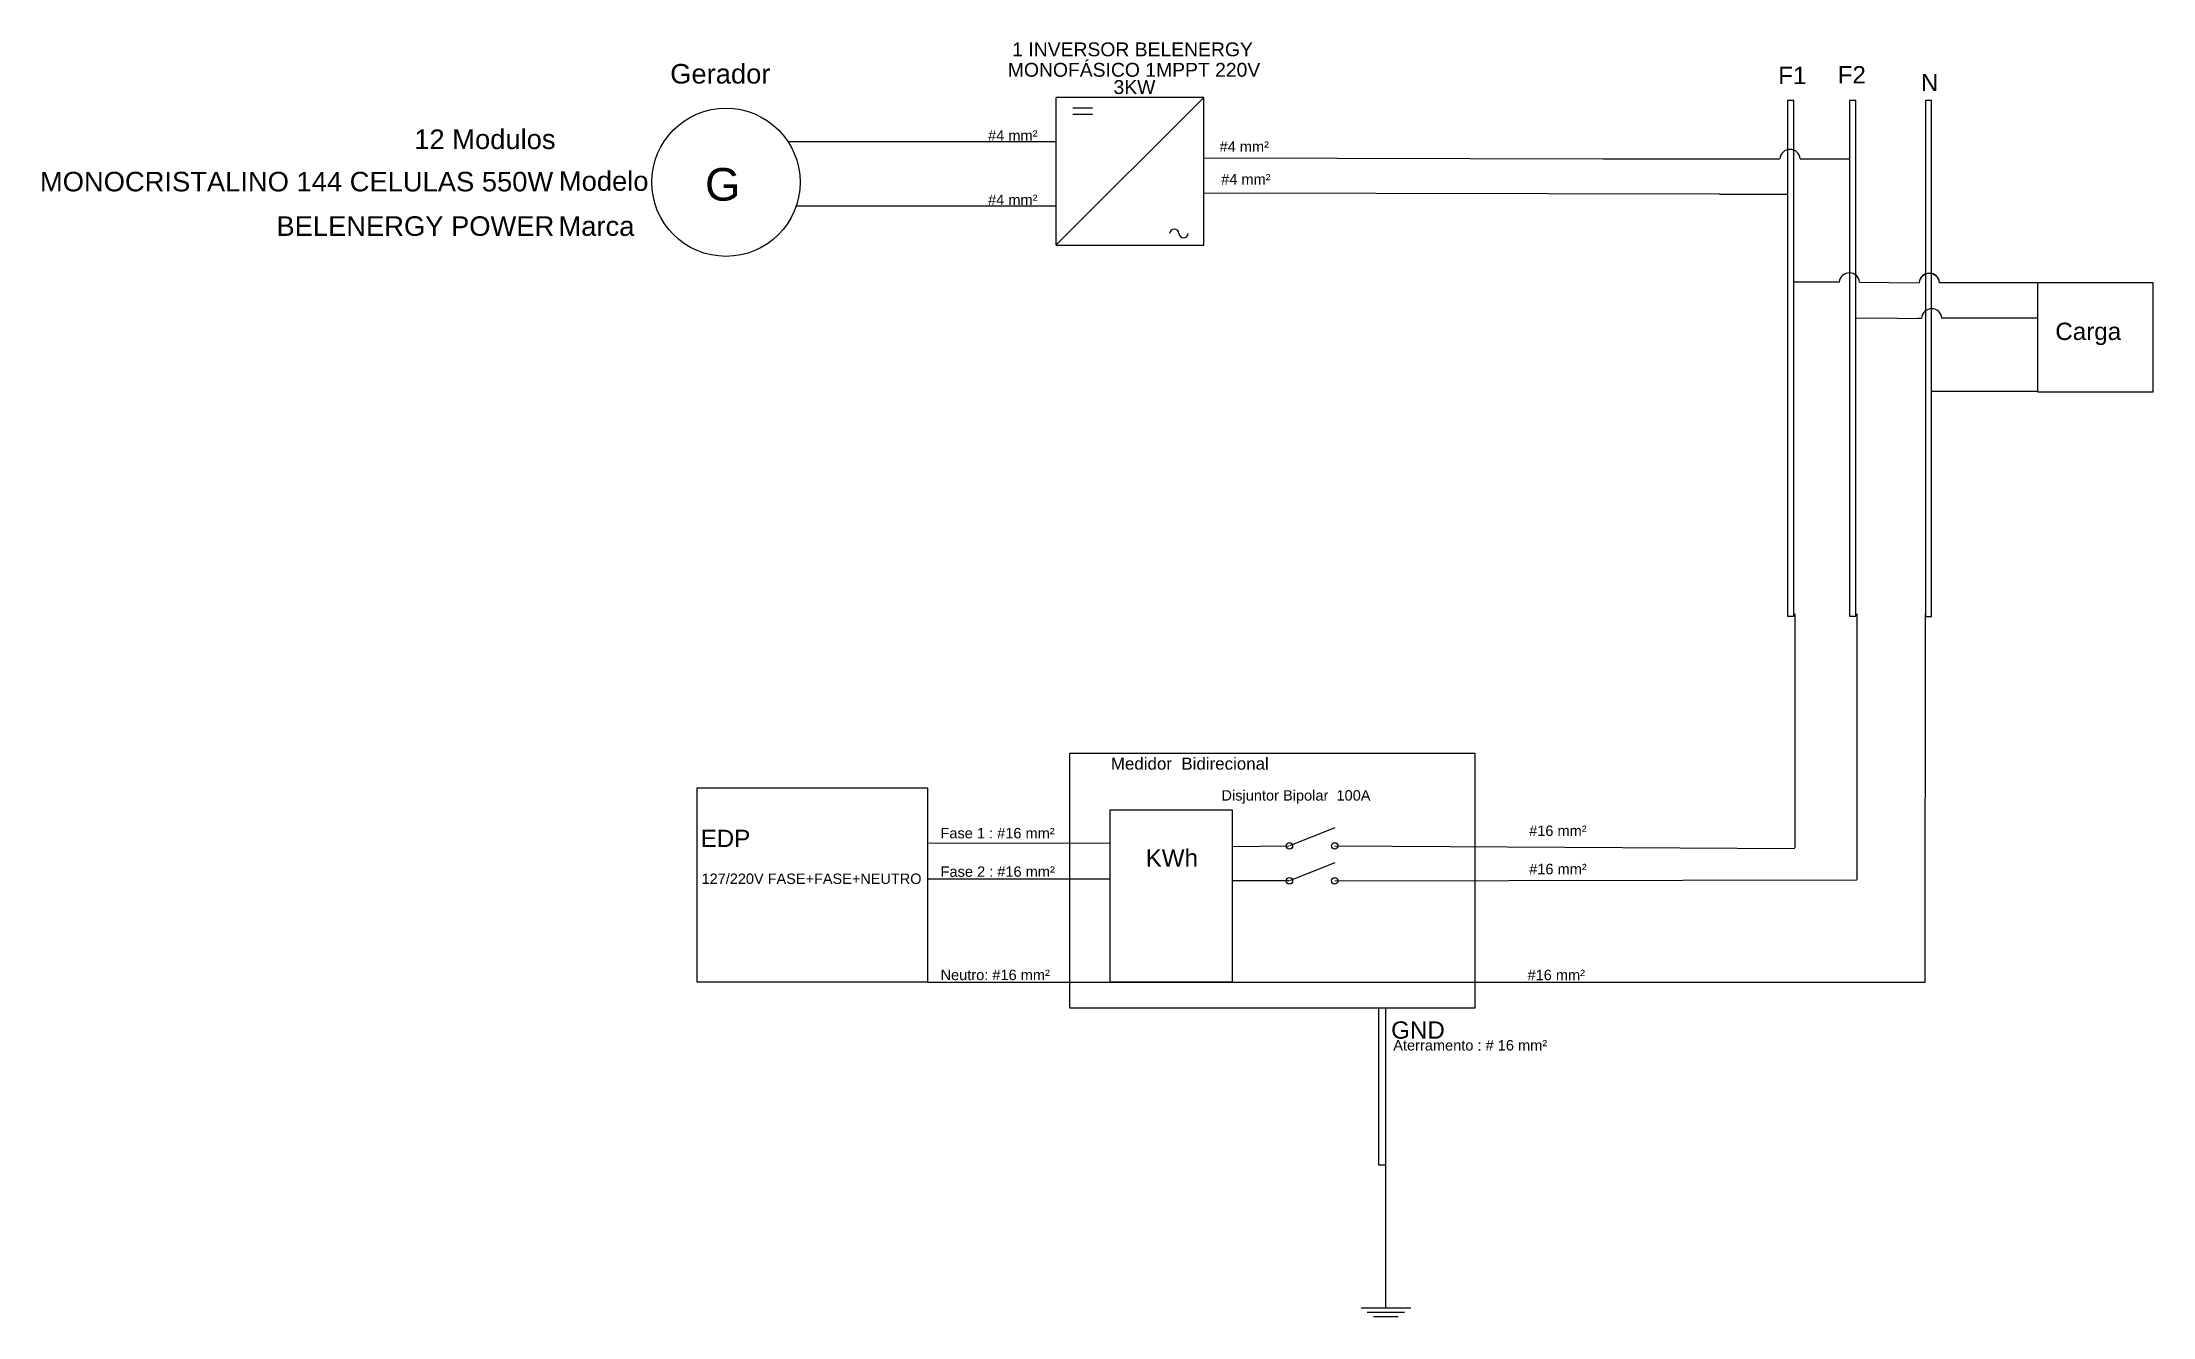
# Model space of a CAD drawing. Header units: millimetres. Extents: x 2033 to 30755, y 816 to 18163.
import ezdxf

# ---------------------------------------------------------------- set-up
doc = ezdxf.new("R2010")
doc.units = ezdxf.units.MM
doc.styles.add('arial', font='arial.ttf')
doc.styles.get("Standard").update_dxf_attribs({"font": 'arial.ttf'})

msp = doc.modelspace()

# ---------------------------------------------------------------- linework, layer by layer
for p, q in [((17843, 17411), (15831, 17411)), ((17843, 17411), (15831, 15403)), ((15831, 15401), (15831, 17411)), ((16059, 17268), (16328, 17268)), ((17843, 15401), (17843, 17411)), ((25786, 17369), (25786, 10349)), ((25870, 17369), (25786, 17369)), ((25870, 10349), (25870, 17369)), ((26629, 17369), (26629, 11467)), ((26713, 17369), (26629, 17369)), ((26629, 17369), (26629, 10349)), ((26713, 17369), (26629, 17369)), ((26713, 11467), (26713, 17369)), ((26713, 10349), (26713, 17369)), ((27660, 17367), (27660, 11466)), ((27744, 17367), (27660, 17367)), ((27660, 17367), (27660, 10347)), ((27744, 17367), (27660, 17367)), ((27744, 11466), (27744, 17367)), ((27744, 10347), (27744, 17367)), ((16059, 17185), (16328, 17185)), ((15831, 16807), (12184, 16807)), ((23278, 16573), (17843, 16583)), ((25673, 16573), (23278, 16573)), ((25956, 16577), (26629, 16577)), ((24857, 16096), (17843, 16106)), ((24857, 16096), (25785, 16096)), ((15831, 15932), (12293, 15932)), ((15831, 15401), (17843, 15401)), ((26486, 14896), (25870, 14896)), ((26766, 14896), (27576, 14887)), ((27853, 14891), (29121, 14891)), ((29121, 14891), (29190, 14891)), ((27282, 14403), (26711, 14406)), ((27282, 14403), (27559, 14407)), ((27559, 14407), (27609, 14409)), ((27886, 14412), (28845, 14412)), ((28845, 14412), (29190, 14412)), ((27744, 13412), (29190, 13412)), ((25786, 10349), (25870, 10349)), ((25884, 10382), (25884, 7200)), ((26629, 10349), (26713, 10349)), ((26727, 10382), (26727, 6763)), ((27657, 5369), (27662, 10380)), ((27660, 10347), (27744, 10347)), ((19622, 7471), (19006, 7224)), ((14084, 7260), (14079, 7260)), ((16565, 7256), (14099, 7260)), ((18998, 7221), (18220, 7210)), ((19622, 7224), (25884, 7188)), ((19622, 6996), (19006, 6750)), ((14084, 6773), (14079, 6773)), ((16565, 6771), (14084, 6773)), ((19000, 6749), (18225, 6750)), ((19622, 6750), (26727, 6763)), ((14079, 5369), (27657, 5369))]:
    msp.add_line(p, q)
at = {"color": 3}
for p, q in [((20218, 5017), (20218, 2885)), ((20319, 2885), (20319, 5017)), ((20218, 2885), (20319, 2885)), ((20319, 943), (20319, 2885)), ((20657, 934), (19982, 934)), ((20572, 875), (20066, 875)), ((20488, 816), (20151, 816))]:
    msp.add_line(p, q, dxfattribs=at)
for points in [[(29190, 14891), (30755, 14891), (30755, 13399), (29190, 13399)], [(16018, 8487), (21531, 8487), (21531, 5015), (16018, 5015)], [(10947, 8015), (14079, 8015), (14079, 5369), (10947, 5369)], [(16565, 7717), (18225, 7717), (18225, 5371), (16565, 5371)]]:
    msp.add_lwpolyline(points, close=True)
for centre, radius in [((11338, 16257), 1009), ((19006, 7224), 44), ((19622, 7224), 44), ((19006, 6750), 44), ((19622, 6750), 44)]:
    msp.add_circle(centre, radius)
for centre, radius, start, end in [((25817, 16565), 139, 4.8424, 175.1498), ((17438, 15556), 63.4, 3.9499, 176.0501), ((17565, 15565), 63.4, 183.9499, 356.0501), ((26627, 14885), 139, 4.8257, 175.1743), ((27715, 14879), 139, 4.8263, 175.1497), ((27714, 14876), 139, 4.8263, 175.1497), ((27748, 14397), 139, 4.8263, 175.1497)]:
    msp.add_arc(centre, radius, start, end)

# ---------------------------------------------------------------- texts
for s, height, p in [('1 INVERSOR BELENERGY', 188.29, (15234, 17971)), (' MONOFÁSICO 1MPPT 220V', 188.29, (15101, 17693)), ('F1', 235.4, (25658, 17593)), ('F2', 235.4, (26467, 17602)), ('3KW', 188.3, (16612, 17458)), ('N', 235, (27599, 17497)), ('#4 mm²', 142, (14905, 16822)), ('#4 mm²', 142, (18055, 16671)), ('G', 444, (11053, 16006)), ('#4 mm²', 142, (14905, 15947)), ('#4 mm²', 142, (18077, 16226)), ('Carga', 235.4, (29429, 14110)), ('Medidor  Bidirecional', 164.76, (16576, 8262)), ('Disjuntor Bipolar  100A', 141.98, (18081, 7841)), ('Fase 1 : #16 mm²', 141.98, (14257, 7327)), ('#16 mm²', 142, (22268, 7360)), ('EDP', 235.4, (10993, 7209)), ('KWh', 235.4, (17049, 6943)), ('Fase 2 : #16 mm²', 141.98, (14259, 6804)), ('#16 mm²', 142, (22269, 6839)), ('127/220V FASE+FASE+NEUTRO', 141.22, (11006, 6707)), ('Neutro: #16 mm²', 141.98, (14258, 5398)), ('#16 mm²', 142, (22246, 5397)), ('GND', 235.4, (20390, 4601)), ('Aterramento : # 16 mm²', 141.98, (20419, 4440))]:
    msp.add_text(s, height=height).set_placement(p)
at = {"style": 'arial'}
for s, p in [('Gerador ', (10579, 17600)), ('Modelo', (9064, 16140)), ('Marca', (9059, 15527))]:
    msp.add_text(s, height=266.2, dxfattribs=at).set_placement(p)
at = {"color": 2, "style": 'arial'}
for s, height, p in [('12 Modulos', 266.2, (7096, 16709)), ('MONOCRISTALINO 144 CELULAS 550W', 266.22, (2002, 16132)), ('BELENERGY POWER', 266.22, (5220, 15527))]:
    msp.add_text(s, height=height, dxfattribs=at).set_placement(p)

doc.saveas('drawing.dxf')
